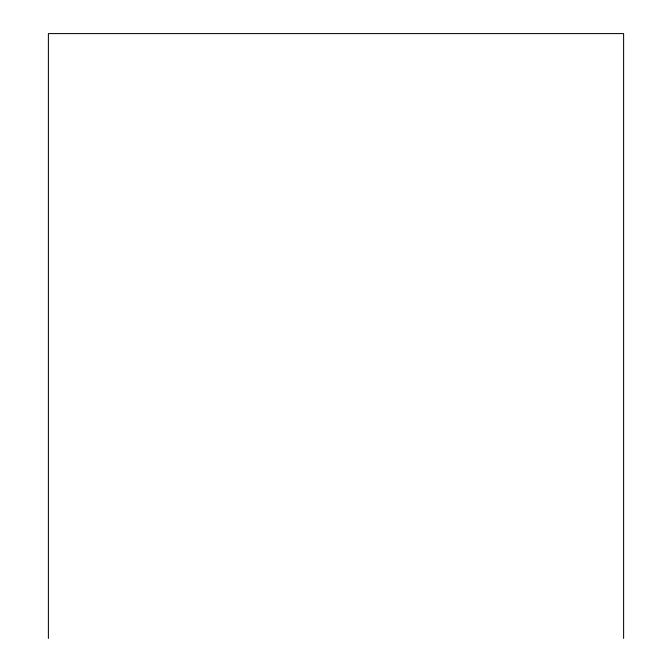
<?xml version="1.0" encoding="UTF-8"?>
<svg xmlns="http://www.w3.org/2000/svg" width="672" height="672" viewBox="0 0 672 672"><rect width="100%" height="100%" fill="white"/><g stroke="black" fill="none" stroke-linecap="round" stroke-linejoin="round"><path stroke-width="1.01" d="M623.608 638.4L623.608 33.6L48.392 33.6L48.392 638.4"/></g></svg>
